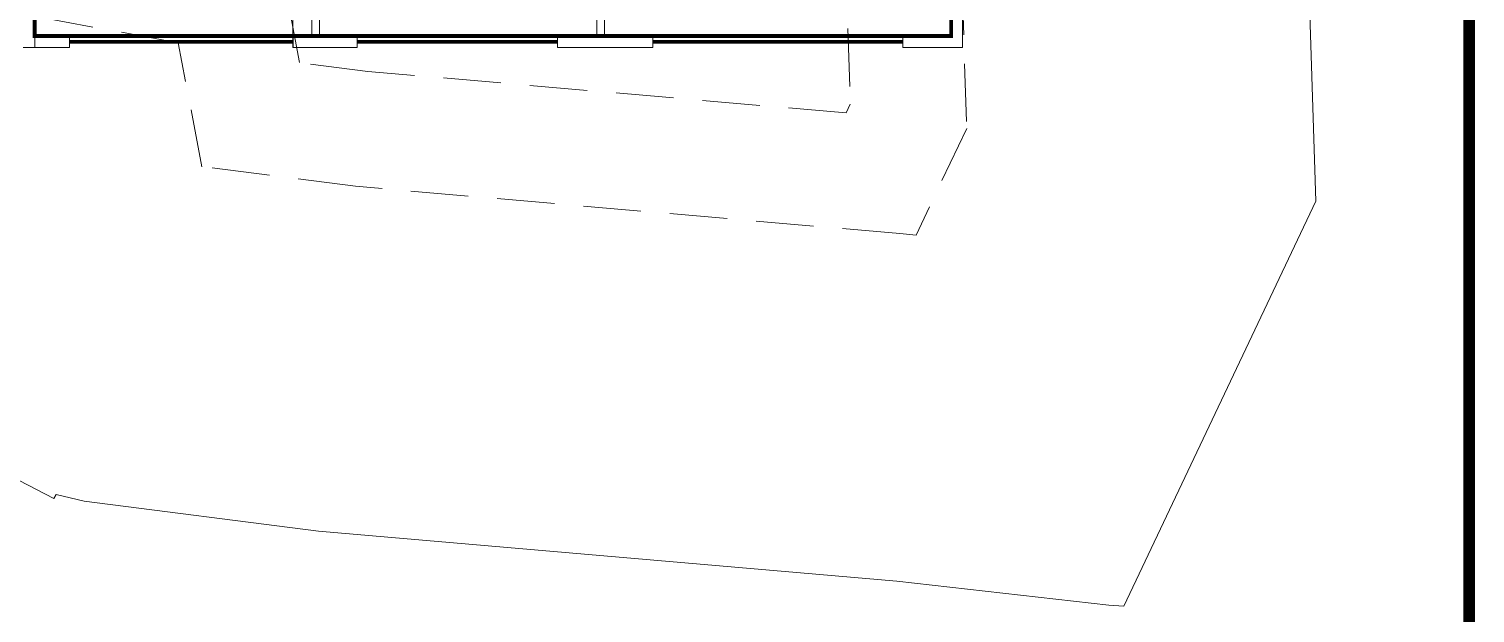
# Model space of a CAD drawing. Header units: inches. Extents: x 27644242 to 29761523, y -859349 to 216979.
# Drawn here: x 29108087 to 29126866, y -334074 to -326492 of the extents above; entities that cross this region are included whole.
import ezdxf

# ---------------------------------------------------------------- set-up
doc = ezdxf.new("R2010")
doc.units = ezdxf.units.IN
doc.header["$MEASUREMENT"] = 0
doc.linetypes.add('01-Xref Col Podium Lvl-1$0$HIDDEN', pattern=[0.375, 0.25, -0.125])
doc.layers.get('Defpoints').update_dxf_attribs({"color": 8})
for name, color, linetype, lineweight in [('FURN', 250, 'Continuous', 0), ('RVA Site Boundary', 17, 'Continuous', 15), ('WALL', 7, 'Continuous', 20), ('WINDOW', 162, 'Continuous', 13)]:
    doc.layers.add(name, color=color, linetype=linetype, lineweight=lineweight)
doc.layers.add('KPA Stair Line', color=253, linetype='Continuous')

# ---------------------------------------------------------------- blocks, each defined once
blk = doc.blocks.new('RFRHHHJJJ')
at = {"layer": 'Defpoints', "ltscale": 500}
blk.add_lwpolyline([(-11600, 6601, 50, 50, 0), (-7600, 6601, 50, 50, 0), (-7600, 4351, 50, 50, 0), (-7450, 4351, 50, 50, 0), (-7450, 4451, 50, 50, 0), (-5650, 4451, 50, 50, 0), (-5650, 5201, 50, 50, 0), (-4200, 5201, 50, 50, 0), (-4200, 6601, 50, 50, 0), (-300, 6601, 50, 50, 0), (-300, 3601, 50, 50, 0), (-800, 3601, 50, 50, 0), (-800, 2001, 50, 50, 0), (300, 2001, 50, 50, 0), (300, -1599, 50, 50, 0), (-4300, -1599, 50, 50, 0), (-4300, -1599, 50, 50, 0), (-8000, -1599, 50, 50, 0), (-8000, -1599, 50, 50, 0), (-11600, -1599, 50, 50, 0), (-11600, 6601, 50, 50, 0)], format="xyseb", dxfattribs=at)
at = {"layer": 'FURN', "ltscale": 500}
blk.add_lwpolyline([(-8000, -1599), (-8250, -1599), (-8250, 2101), (-8000, 2101)], close=True, dxfattribs=at)
at = {"layer": 'KPA Stair Line', "ltscale": 500}
blk.add_line((-8250, -1599), (-8250, -1749), dxfattribs=at)
at = {"layer": 'WALL'}
for p, q in [((-11600, -1749), (-11600, 6751)), ((-8000, -1599), (-8000, 2101)), ((-7900, 2101), (-7900, -1599)), ((-11600, -1599), (-11150, -1599)), ((-8250, -1599), (-8000, -1599)), ((-7413, -1599), (-7900, -1599)), ((-7413, -1599), (-7413, -1749)), ((-4200, -1599), (-4813, -1599)), ((-3575, -1599, 0), (-4300, -1599, 0)), ((300, -1599), (-325, -1599, 0)), ((-11750, -1749), (-11150, -1749)), ((-8250, -1749), (-8000, -1749)), ((-7413, -1749), (-8000, -1749))]:
    blk.add_line(p, q, dxfattribs=at)
at = {"layer": 'WALL', "transparency": 33554687}
for p, q in [((-4300, 2101), (-4300, -1599)), ((-4200, 2102), (-4200, -1599))]:
    blk.add_line(p, q, dxfattribs=at)
at = {"layer": 'WALL', "ltscale": 500}
for p, q in [((-11150, -1599), (-11150, -1749)), ((-3575, -1749), (-3575, -1599, 0)), ((-325, -1749), (-325, -1599, 0))]:
    blk.add_line(p, q, dxfattribs=at)
for points in [[(300, 2151), (450, 2151), (450, -1749), (-325, -1749)], [(300, -1599), (300, 2001)], [(-3575, -1749), (-4813, -1749), (-4813, -1599)]]:
    blk.add_lwpolyline(points, dxfattribs=at)
at = {"layer": 'WINDOW', "ltscale": 500, "const_width": 50}
for points in [[(-11150, -1674), (-8250, -1674)], [(-7413, -1674), (-4813, -1674)]]:
    blk.add_lwpolyline(points, dxfattribs=at)
at = {"layer": 'WINDOW', "ltscale": 500, "const_width": 50, "elevation": 0}
blk.add_lwpolyline([(-3575, -1674), (-325, -1674)], dxfattribs=at)

msp = doc.modelspace()

# ---------------------------------------------------------------- linework, layer by layer
at = {"layer": 'RVA Site Boundary', "ltscale": 500}
msp.add_lwpolyline([(29122056.7, -310019.8), (29123342.9, -314822.4), (29124035.2, -317337.1), (29122695.2, -319807.6), (29124566.4, -321567.1), (29124796.7, -328727.6), (29122303, -333985.6), (29122109.5, -333969.7), (29119355.8, -333661.7), (29119007.1, -333631.4), (29111846.2, -333009.5), (29108805.2, -332620.8), (29108439, -332536.9), (29108409.3, -332589), (29107958.8, -332355.6), (29107161.7, -331728.8), (29106298.5, -331125.4), (29106185.7, -330538.7), (29106048.5, -330513.3), (29105689, -330446.9), (29097670.9, -328500.5), (29093057.5, -329980)], dxfattribs=at)
at = {"layer": 'RVA Site Boundary', "color": 252, "linetype": '01-Xref Col Podium Lvl-1$0$HIDDEN', "ltscale": 3000}
for points in [[(29117718.7, -311216.8), (29119000.2, -316001.7), (29119215.6, -316784.5), (29117086.3, -320710.5), (29120128.5, -323571.1), (29120264, -327783.5), (29119608, -329166.7), (29119396.5, -329148.3), (29112326.4, -328534.2), (29110333.9, -328279.6), (29110024.9, -326671.9), (29106866.2, -326088.2), (29106629.4, -326044.5), (29097502.2, -323828.9), (29091800.9, -325657.3), (29090486.5, -326000.5), (29084527.9, -325833.9), (29078613.6, -326028.7), (29077895.4, -326094.1), (29070593.9, -326511), (29062280.8, -327267.7)], [(29116271.1, -311609.9), (29117552.6, -316394.8), (29117609.1, -316600.3), (29115216.7, -321011.5), (29118649.2, -324239.1), (29118753.1, -327468.8), (29118699.3, -327582.1), (29112486.4, -327042.5), (29111601.8, -326929.4), (29111304.6, -325383), (29107138.7, -324613.2), (29106942.8, -324577), (29097446, -322271.6), (29091382, -324216.3), (29090314.6, -324495.1), (29084524.2, -324333.2), (29078520.7, -324530.9), (29077784.5, -324598), (29070483.2, -325014.9), (29062056.4, -325781.9)]]:
    msp.add_lwpolyline(points, dxfattribs=at)

# ---------------------------------------------------------------- next in the draw order: block references
at = {"layer": 'WALL', "ltscale": 500}
msp.add_blockref('RFRHHHJJJ', (29119761.6, -324985.1), dxfattribs=at)

# ---------------------------------------------------------------- next in the draw order: linework, layer by layer
at = {"layer": 'Defpoints', "linetype": 'Continuous', "const_width": 154.4}
msp.add_lwpolyline([(29126788.6, -293238.9), (29126788.6, -367488.9), (29018201.9, -367488.9), (29018201.9, -293238.9)], close=True, dxfattribs=at)

doc.saveas('drawing.dxf')
